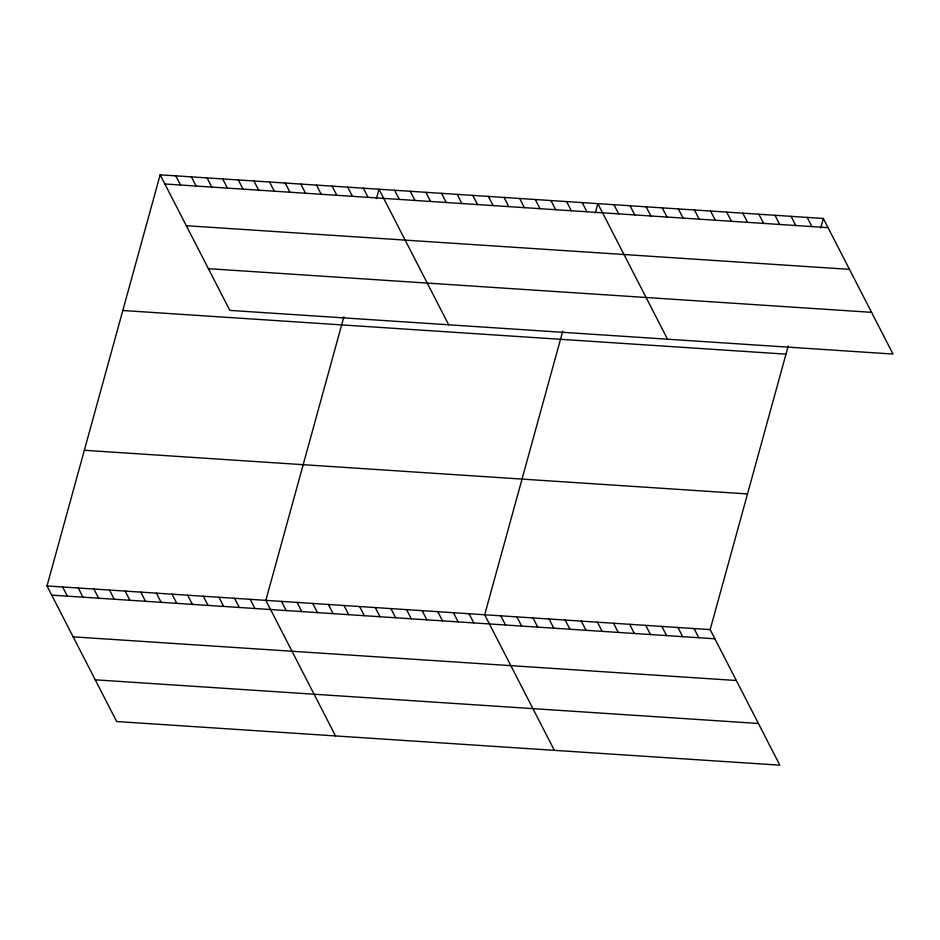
<?xml version="1.0" encoding="UTF-8"?>
<svg xmlns="http://www.w3.org/2000/svg" width="940" height="940" viewBox="0 0 940 940"><rect width="100%" height="100%" fill="white"/><g stroke="black" fill="none" stroke-linecap="round" stroke-linejoin="round"><path stroke-width="1.41" d="M788.225 346.002L710.17 629.612L779.848 765.184L116.677 721.532L47 585.949L160.153 174.817L823.323 218.468L893 354.051L229.83 310.388L160.153 174.817M343.899 316.757L265.844 600.355L335.521 735.938M376.388 198.716L378.996 189.222L448.674 324.794M562.743 331.162L484.688 614.772L554.365 750.343M595.231 213.121L597.84 203.628L667.518 339.199M820.714 227.974L823.323 218.468M164.864 183.993L828.046 227.645M186.308 225.706L849.478 269.357M208.398 268.675L871.568 312.339M122.811 310.494L785.981 354.145M84.342 450.272L747.511 493.935M47 585.949L710.17 629.612M51.712 595.126L714.894 638.789M73.156 636.838L736.326 680.501M95.246 679.82L758.416 723.471M807.213 217.41L811.937 226.587M791.116 216.353L795.827 225.53M775.007 215.295L779.718 224.472M758.897 214.226L763.621 223.415M742.8 213.168L747.511 222.345M726.691 212.111L731.402 221.288M710.581 211.054L715.305 220.23M694.484 209.984L699.195 219.173M678.375 208.927L683.086 218.104M662.265 207.869L666.989 217.046M646.156 206.812L650.88 215.988M630.059 205.743L634.77 214.931M613.949 204.685L618.673 213.862M582.212 202.594L586.936 211.782M566.585 201.571L571.297 210.748M550.946 200.537L555.669 209.714M535.318 199.515L540.03 208.692M519.691 198.481L524.403 207.658M504.052 197.447L508.775 206.636M488.424 196.425L493.136 205.601M472.785 195.391L477.508 204.567M694.061 628.555L698.784 637.731M457.157 194.368L461.881 203.545M677.963 627.485L682.675 636.674M441.53 193.334L446.241 202.511M661.854 626.428L666.566 635.605M425.89 192.312L430.614 201.489M645.745 625.37L650.468 634.547M410.263 191.278L414.975 200.455M629.647 624.313L634.359 633.49M394.636 190.244L399.347 199.433M613.538 623.243L618.25 632.432M597.429 622.186L602.152 631.363M363.369 188.188L368.081 197.365M581.331 621.129L586.043 630.305M347.73 187.166L352.453 196.343M565.222 620.071L569.934 629.248M332.102 186.132L336.826 195.309M549.113 619.014L553.836 628.19M316.474 185.098L321.186 194.286M533.015 617.944L537.727 627.121M300.835 184.076L305.559 193.252M516.906 616.887L521.618 626.064M285.208 183.042L289.92 192.218M500.797 615.829L505.52 625.006M269.58 182.019L274.292 191.196M253.941 180.985L258.664 190.162M469.06 613.738L473.784 622.914M238.314 179.963L243.025 189.14M453.433 612.704L458.144 621.892M222.674 178.929L227.398 188.106M437.793 611.682L442.517 620.858M207.047 177.895L211.77 187.084M422.166 610.648L426.878 619.824M191.419 176.873L196.131 186.05M406.538 609.625L411.25 618.802M175.78 175.839L180.504 185.016M390.899 608.591L395.623 617.768M375.272 607.557L379.983 616.746M359.632 606.535L364.356 615.712M344.005 605.501L348.728 614.689M328.377 604.479L333.089 613.655M312.738 603.445L317.462 612.621M297.111 602.423L301.822 611.599M281.483 601.389L286.195 610.565M250.216 599.332L254.928 608.509M234.577 598.298L239.3 607.475M218.95 597.276L223.673 606.453M203.322 596.242L208.034 605.419M187.683 595.208L192.406 604.397M172.055 594.186L176.767 603.363M156.428 593.152L161.139 602.34M140.788 592.13L145.512 601.306M125.161 591.096L129.873 600.272M109.522 590.073L114.245 599.25M93.894 589.039L98.618 598.216M78.267 588.005L82.979 597.194M62.627 586.983L67.351 596.16"/></g></svg>
